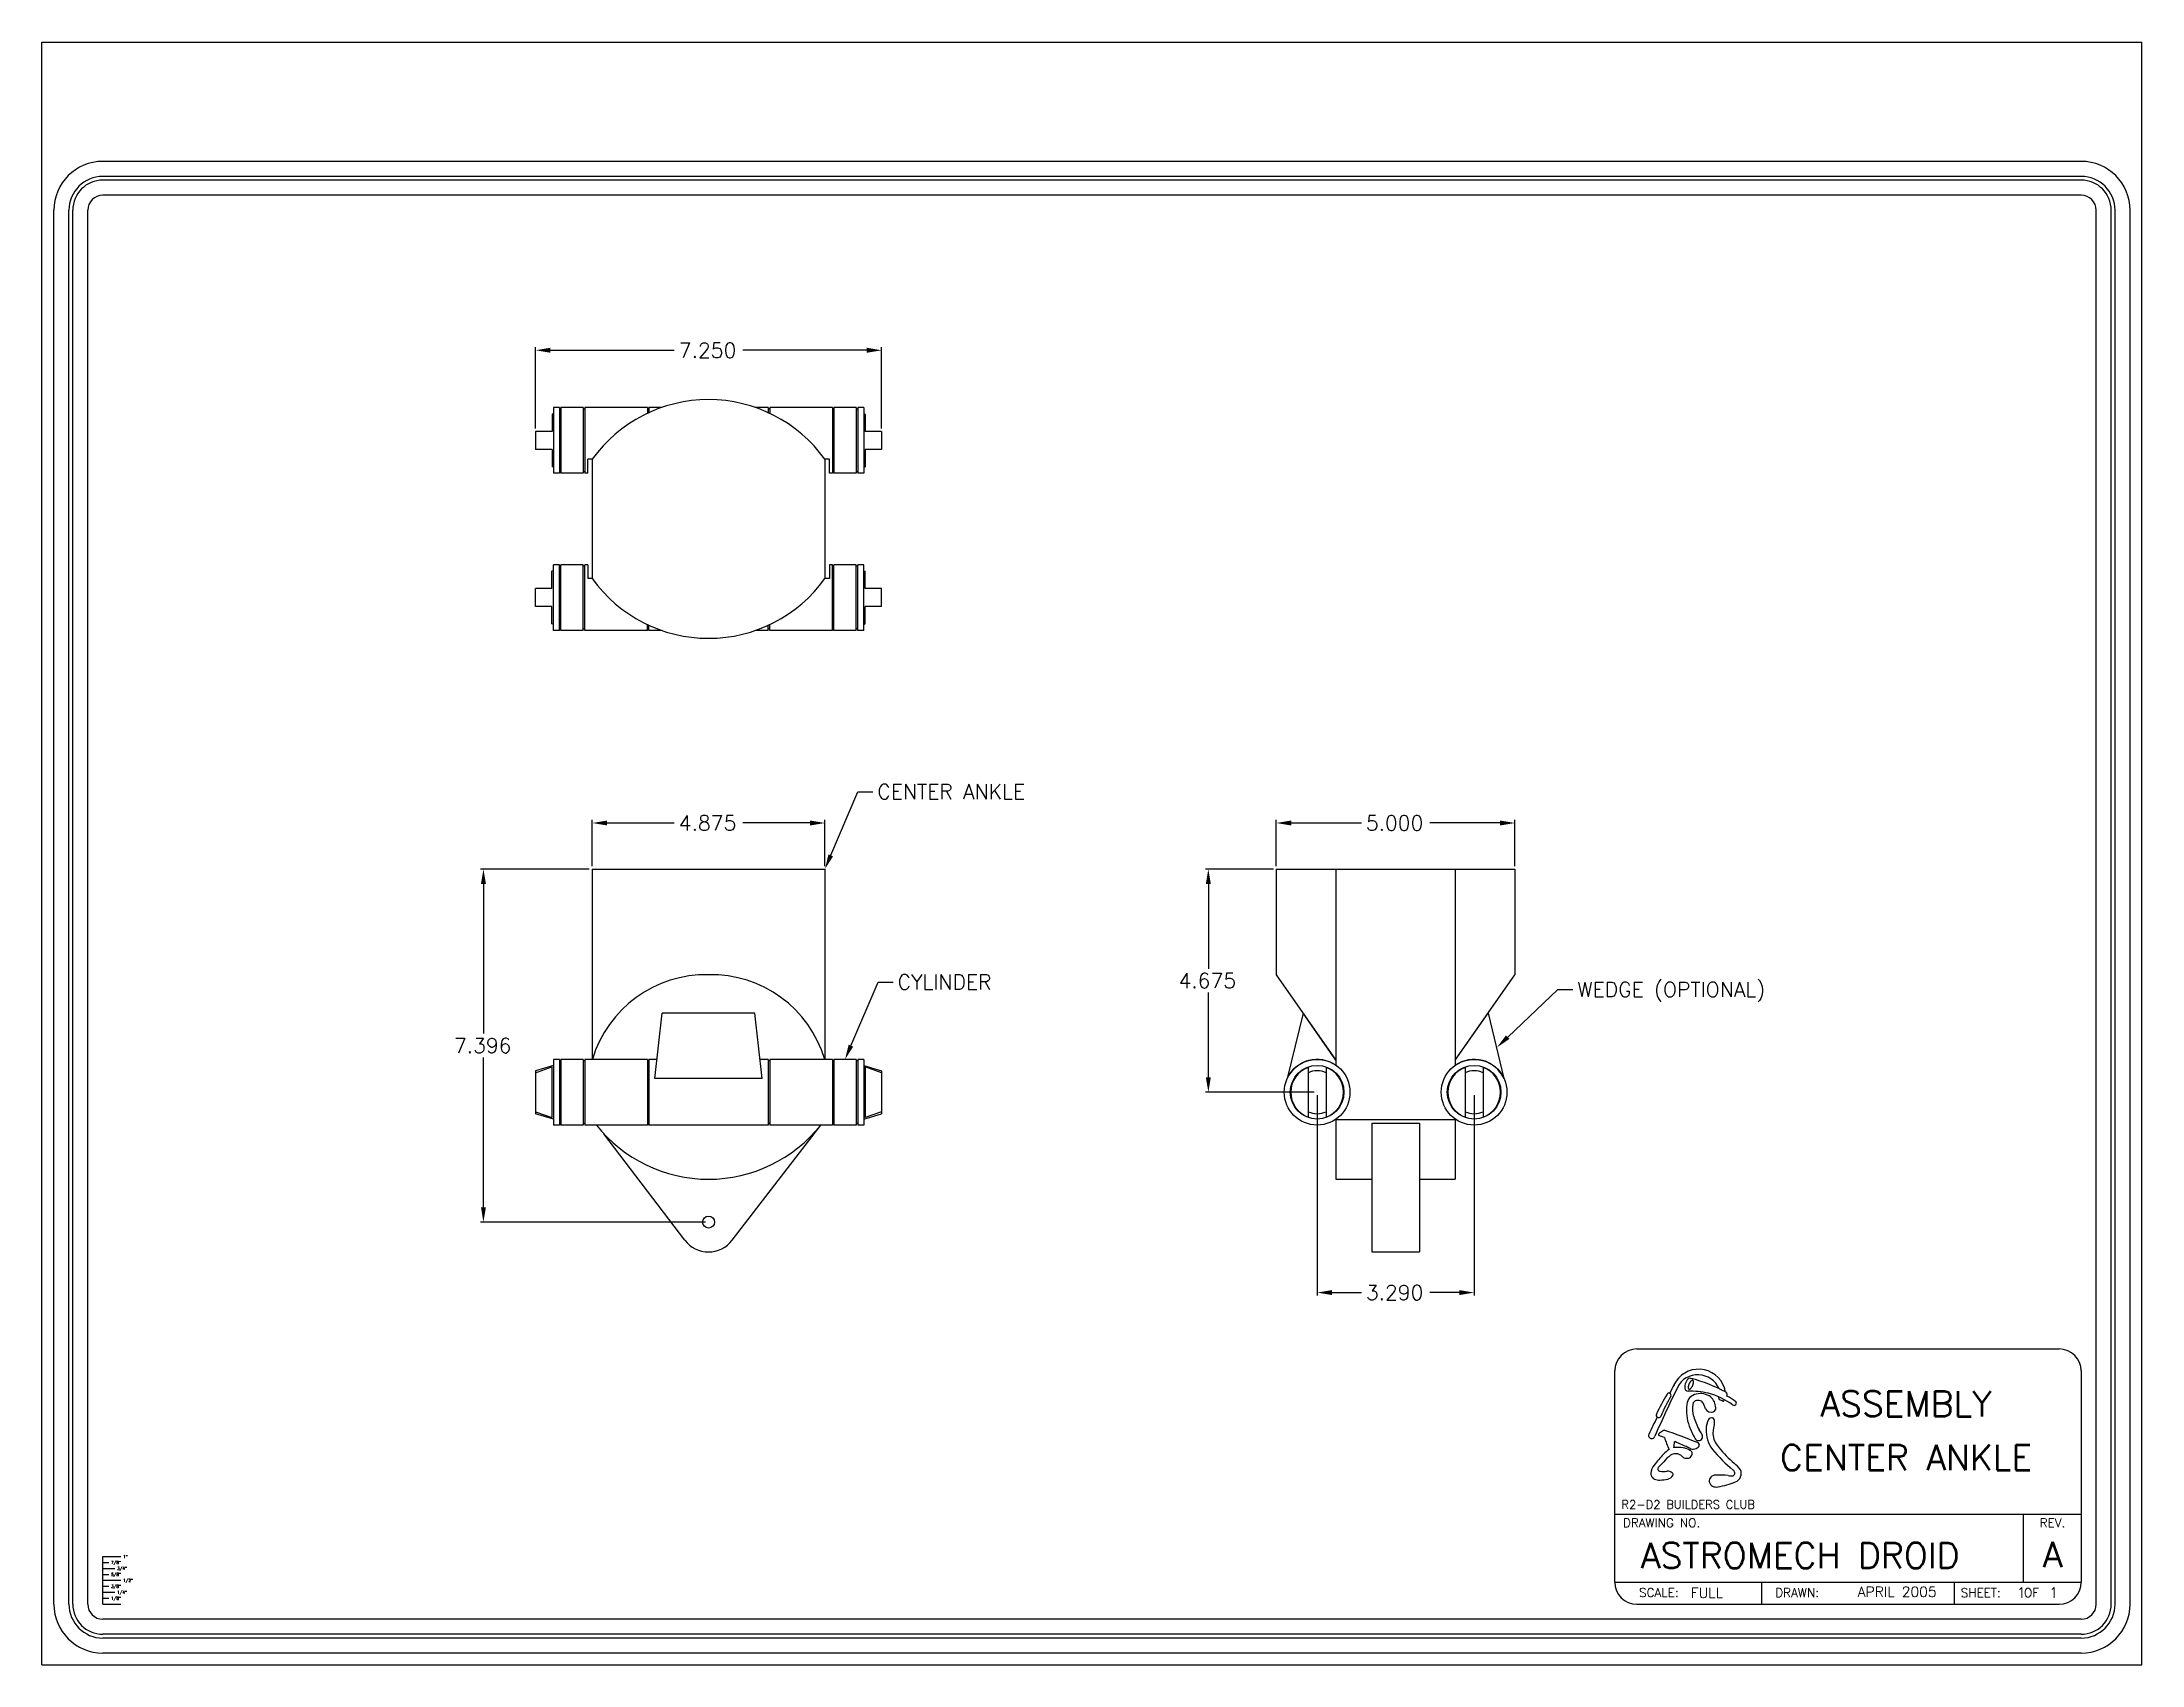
# Model space of a CAD drawing. Extents: x 0 to 44, y 0 to 34.
import ezdxf
from ezdxf.enums import TextEntityAlignment as Align

# ---------------------------------------------------------------- set-up
doc = ezdxf.new("R2010")
doc.units = 0
doc.layers.get('0').update_dxf_attribs({"linetype": 'CONTINUOUS'})
for name, color, linetype in [('ANKLE_-_CENTER', 7, 'CONTINUOUS'), ('ANKLE_-_CYLINDER', 7, 'CONTINUOUS'), ('ANKLE_-_WEDGE', 7, 'CONTINUOUS'), ('DIMENSIONS', 1, 'CONTINUOUS'), ('FORM', 5, 'CONTINUOUS')]:
    doc.layers.add(name, color=color, linetype=linetype)
doc.styles.get("Standard").update_dxf_attribs({"font": 'simplex.shx'})

msp = doc.modelspace()

# ---------------------------------------------------------------- linework, layer by layer
for p, q in [((0, 0), (0, 34)), ((0, 34), (44, 34)), ((44, 0), (44, 34)), ((1.274, 1.274), (1.274, 2.274)), ((1.274, 2.274), (1.649, 2.274)), ((1.274, 2.149), (1.399, 2.149)), ((1.274, 2.024), (1.524, 2.024)), ((1.274, 1.899), (1.399, 1.899)), ((1.274, 1.774), (1.649, 1.774)), ((1.274, 1.649), (1.399, 1.649)), ((1.274, 1.524), (1.524, 1.524)), ((1.274, 1.399), (1.399, 1.399)), ((1.274, 1.274), (1.649, 1.274)), ((0, 0), (44, 0))]:
    msp.add_line(p, q)
at = {"layer": 'ANKLE_-_CENTER'}
for p, q in [((11.529, 25.258), (11.529, 22.758)), ((16.404, 25.258), (16.404, 22.758)), ((11.529, 16.674), (16.404, 16.674)), ((11.529, 16.674), (11.529, 12.687)), ((16.404, 16.674), (16.404, 12.687)), ((25.862, 16.674), (30.862, 16.674)), ((25.862, 16.674), (25.862, 14.46)), ((27.112, 16.674), (27.112, 12.562)), ((29.612, 16.674), (29.612, 12.562)), ((30.862, 16.674), (30.862, 14.46)), ((25.862, 14.46), (27.112, 12.674)), ((29.612, 12.674), (30.862, 14.46)), ((13.469, 8.9), (11.773, 11.129)), ((14.462, 8.898), (16.317, 11.312)), ((27.112, 11.437), (27.112, 10.176)), ((27.112, 11.427), (29.612, 11.427)), ((27.862, 11.348), (27.862, 8.653)), ((27.862, 11.348), (28.862, 11.348)), ((28.862, 11.348), (28.862, 8.653)), ((29.612, 11.437), (29.612, 10.176)), ((27.112, 10.176), (27.862, 10.176)), ((28.862, 10.176), (29.612, 10.176)), ((27.862, 8.653), (28.862, 8.653))]:
    msp.add_line(p, q, dxfattribs=at)
msp.add_circle((13.966, 9.278), 0.125, dxfattribs=at)
for centre, radius, start, end in [((13.966, 23.508), 3, 35.6853, 144.3147), ((13.966, 24.508), 3, 215.6853, 324.3147), ((13.909, 11.981), 2.479, 88.6752, 163.4605), ((14.024, 11.981), 2.479, 16.5395, 91.3248), ((13.966, 13.176), 3, 218.4229, 321.5771), ((13.966, 9.278), 0.625, 217.2589, 322.4607)]:
    msp.add_arc(centre, radius, start, end, dxfattribs=at)
at = {"layer": 'ANKLE_-_CYLINDER'}
for p, q in [((10.717, 26.215), (10.686, 26.206)), ((10.686, 26.206), (10.686, 25.84)), ((10.842, 26.34), (10.717, 26.34)), ((10.717, 26.34), (10.717, 24.965)), ((10.842, 26.34), (10.842, 24.965)), ((10.873, 26.309), (10.842, 26.309)), ((11.342, 26.34), (10.873, 26.34)), ((10.873, 26.34), (10.873, 24.965)), ((11.342, 26.34), (11.342, 24.965)), ((11.373, 26.309), (11.342, 26.309)), ((12.686, 26.34), (11.373, 26.34)), ((11.373, 26.34), (11.373, 24.965)), ((12.686, 26.34), (12.686, 26.221)), ((12.717, 26.309), (12.686, 26.309)), ((12.978, 26.34), (12.717, 26.34)), ((12.717, 26.34), (12.717, 26.235)), ((15.217, 26.34), (14.955, 26.34)), ((15.217, 26.34), (15.217, 26.235)), ((15.248, 26.309), (15.217, 26.309)), ((16.561, 26.34), (15.248, 26.34)), ((15.248, 26.34), (15.248, 26.22)), ((16.561, 26.34), (16.561, 24.965)), ((16.592, 26.309), (16.561, 26.309)), ((17.061, 26.34), (16.592, 26.34)), ((16.592, 26.34), (16.592, 24.965)), ((17.061, 26.34), (17.061, 24.965)), ((17.092, 26.309), (17.061, 26.309)), ((17.217, 26.34), (17.092, 26.34)), ((17.092, 26.34), (17.092, 24.965)), ((17.217, 26.34), (17.217, 24.965)), ((17.217, 26.215), (17.248, 26.206)), ((17.248, 26.206), (17.248, 25.84)), ((10.342, 25.84), (10.342, 25.465)), ((10.686, 25.84), (10.342, 25.84)), ((17.592, 25.84), (17.248, 25.84)), ((17.592, 25.84), (17.592, 25.465)), ((10.686, 25.465), (10.342, 25.465)), ((10.686, 25.465), (10.686, 25.099)), ((10.717, 25.09), (10.686, 25.099)), ((11.436, 24.965), (11.436, 25.258)), ((11.529, 25.258), (11.436, 25.258)), ((16.498, 25.258), (16.404, 25.258)), ((16.498, 24.965), (16.498, 25.258)), ((17.217, 25.09), (17.248, 25.099)), ((17.248, 25.465), (17.248, 25.099)), ((17.592, 25.465), (17.248, 25.465)), ((10.842, 24.965), (10.717, 24.965)), ((10.873, 24.996), (10.842, 24.996)), ((11.342, 24.965), (10.873, 24.965)), ((11.373, 24.996), (11.342, 24.996)), ((11.436, 24.965), (11.373, 24.965)), ((16.561, 24.965), (16.498, 24.965)), ((16.592, 24.996), (16.561, 24.996)), ((17.061, 24.965), (16.592, 24.965)), ((17.092, 24.996), (17.061, 24.996)), ((17.217, 24.965), (17.092, 24.965)), ((10.716, 22.925), (10.685, 22.916)), ((10.685, 22.55), (10.685, 22.916)), ((10.841, 23.05), (10.716, 23.05)), ((10.716, 21.675), (10.716, 23.05)), ((10.841, 21.675), (10.841, 23.05)), ((10.872, 23.019), (10.841, 23.019)), ((11.341, 23.05), (10.872, 23.05)), ((10.872, 21.675), (10.872, 23.05)), ((11.341, 21.675), (11.341, 23.05)), ((11.372, 23.019), (11.341, 23.019)), ((11.435, 23.05), (11.372, 23.05)), ((11.372, 21.675), (11.372, 23.05)), ((11.435, 23.05), (11.435, 22.758)), ((16.56, 23.05), (16.497, 23.05)), ((16.497, 23.05), (16.497, 22.758)), ((16.56, 21.675), (16.56, 23.05)), ((16.591, 23.019), (16.56, 23.019)), ((17.06, 23.05), (16.591, 23.05)), ((16.591, 21.675), (16.591, 23.05)), ((17.06, 21.675), (17.06, 23.05)), ((17.091, 23.019), (17.06, 23.019)), ((17.216, 23.05), (17.091, 23.05)), ((17.091, 21.675), (17.091, 23.05)), ((17.216, 21.675), (17.216, 23.05)), ((17.216, 22.925), (17.247, 22.916)), ((17.247, 22.55), (17.247, 22.916)), ((10.341, 22.175), (10.341, 22.55)), ((10.685, 22.55), (10.341, 22.55)), ((11.529, 22.758), (11.435, 22.758)), ((16.497, 22.758), (16.404, 22.758)), ((17.591, 22.55), (17.247, 22.55)), ((17.591, 22.175), (17.591, 22.55)), ((10.685, 22.175), (10.341, 22.175)), ((10.685, 21.809), (10.685, 22.175)), ((17.247, 21.809), (17.247, 22.175)), ((17.591, 22.175), (17.247, 22.175)), ((10.716, 21.8), (10.685, 21.809)), ((10.841, 21.675), (10.716, 21.675)), ((10.872, 21.706), (10.841, 21.706)), ((11.341, 21.675), (10.872, 21.675)), ((11.372, 21.706), (11.341, 21.706)), ((12.685, 21.675), (11.372, 21.675)), ((12.685, 21.675), (12.685, 21.795)), ((12.716, 21.706), (12.685, 21.706)), ((12.716, 21.675), (12.716, 21.78)), ((12.978, 21.675), (12.716, 21.675)), ((15.216, 21.675), (14.955, 21.675)), ((15.216, 21.675), (15.216, 21.78)), ((15.247, 21.706), (15.216, 21.706)), ((15.247, 21.675), (15.247, 21.795)), ((16.56, 21.675), (15.247, 21.675)), ((16.591, 21.706), (16.56, 21.706)), ((17.06, 21.675), (16.591, 21.675)), ((17.091, 21.706), (17.06, 21.706)), ((17.216, 21.675), (17.091, 21.675)), ((17.216, 21.8), (17.247, 21.809)), ((10.716, 12.562), (10.341, 12.449)), ((10.341, 12.408), (10.685, 12.53)), ((10.341, 12.449), (10.341, 11.549)), ((10.685, 12.53), (10.685, 11.469)), ((10.841, 12.687), (10.716, 12.687)), ((10.716, 12.687), (10.716, 11.312)), ((10.841, 12.687), (10.841, 11.312)), ((10.872, 12.656), (10.841, 12.656)), ((11.341, 12.687), (10.872, 12.687)), ((10.872, 12.687), (10.872, 11.312)), ((11.341, 12.687), (11.341, 11.312)), ((11.372, 12.656), (11.341, 12.656)), ((12.685, 12.687), (11.372, 12.687)), ((11.372, 12.687), (11.372, 11.312)), ((12.685, 12.687), (12.685, 11.312)), ((12.716, 12.656), (12.685, 12.656)), ((12.887, 12.687), (12.716, 12.687)), ((12.716, 12.687), (12.716, 11.312)), ((15.216, 12.687), (15.046, 12.687)), ((15.216, 12.687), (15.216, 11.312)), ((15.247, 12.656), (15.216, 12.656)), ((16.56, 12.687), (15.247, 12.687)), ((15.247, 12.687), (15.247, 11.312)), ((16.56, 12.687), (16.56, 11.312)), ((16.591, 12.656), (16.56, 12.656)), ((17.06, 12.687), (16.591, 12.687)), ((16.591, 12.687), (16.591, 11.312)), ((17.06, 12.687), (17.06, 11.312)), ((17.091, 12.656), (17.06, 12.656)), ((17.216, 12.687), (17.091, 12.687)), ((17.091, 12.687), (17.091, 11.312)), ((17.216, 12.687), (17.216, 11.312)), ((17.216, 12.562), (17.591, 12.449)), ((17.247, 12.53), (17.247, 11.469)), ((17.591, 12.408), (17.247, 12.53)), ((17.591, 12.449), (17.591, 11.549)), ((26.53, 12.52), (26.53, 11.479)), ((26.905, 12.52), (26.905, 11.479)), ((29.82, 12.52), (29.82, 11.479)), ((30.195, 12.52), (30.195, 11.479)), ((10.341, 11.59), (10.685, 11.469)), ((10.716, 11.437), (10.341, 11.549)), ((17.216, 11.437), (17.591, 11.549)), ((17.591, 11.59), (17.247, 11.469)), ((10.841, 11.312), (10.716, 11.312)), ((10.872, 11.343), (10.841, 11.343)), ((11.341, 11.312), (10.872, 11.312)), ((11.372, 11.343), (11.341, 11.343)), ((12.685, 11.312), (11.372, 11.312)), ((12.716, 11.343), (12.685, 11.343)), ((15.216, 11.312), (12.716, 11.312)), ((15.247, 11.343), (15.216, 11.343)), ((16.56, 11.312), (15.247, 11.312)), ((16.591, 11.343), (16.56, 11.343)), ((17.06, 11.312), (16.591, 11.312)), ((17.091, 11.343), (17.06, 11.343)), ((17.216, 11.312), (17.091, 11.312))]:
    msp.add_line(p, q, dxfattribs=at)
for centre, radius in [((26.717, 11.999), 0.688), ((26.717, 11.999), 0.562), ((30.007, 11.999), 0.688), ((30.007, 11.999), 0.562)]:
    msp.add_circle(centre, radius, dxfattribs=at)
for centre, radius, start, end in [((26.717, 11.999), 0.553, 109.8121, 250.1879), ((26.717, 11.999), 0.45, 65.3757, 114.6243), ((26.717, 11.999), 0.553, 289.8121, 70.1879), ((30.007, 11.999), 0.553, 109.8121, 250.1879), ((30.007, 11.999), 0.45, 65.3757, 114.6243), ((30.007, 11.999), 0.553, 289.8121, 70.1879), ((26.717, 11.999), 0.45, 245.3757, 294.6243), ((30.007, 11.999), 0.45, 245.3757, 294.6243)]:
    msp.add_arc(centre, radius, start, end, dxfattribs=at)
at = {"layer": 'ANKLE_-_WEDGE'}
for p, q in [((12.841, 12.286), (12.997, 13.657)), ((14.935, 13.657), (12.997, 13.657)), ((15.091, 12.286), (14.935, 13.657)), ((26.424, 13.657), (26.092, 12.286)), ((27.112, 12.674), (26.424, 13.657)), ((29.612, 12.674), (30.3, 13.657)), ((30.3, 13.657), (30.632, 12.286)), ((27.112, 12.674), (27.112, 12.562)), ((29.612, 12.674), (29.612, 12.562)), ((15.091, 12.286), (12.841, 12.286))]:
    msp.add_line(p, q, dxfattribs=at)
for centre, start, end in [((26.717, 11.999), 54.9322, 155.38), ((30.007, 11.999), 24.62, 125.0678)]:
    msp.add_arc(centre, 0.688, start, end, dxfattribs=at)
at = {"layer": 'DIMENSIONS'}
for p, q in [((10.342, 25.903), (10.342, 27.605)), ((10.654, 27.542), (13.248, 27.542)), ((17.279, 27.542), (14.685, 27.542)), ((17.592, 25.903), (17.592, 27.605)), ((16.527, 16.962), (17.096, 18.295)), ((17.096, 18.295), (17.409, 18.295)), ((11.529, 16.737), (11.529, 17.702)), ((11.841, 17.639), (13.248, 17.639)), ((16.091, 17.639), (14.685, 17.639)), ((16.404, 16.737), (16.404, 17.702)), ((25.862, 16.737), (25.862, 17.702)), ((26.175, 17.639), (27.644, 17.639)), ((30.55, 17.639), (29.081, 17.639)), ((30.862, 16.737), (30.862, 17.702)), ((11.466, 16.674), (9.186, 16.674)), ((9.249, 16.362), (9.249, 13.226)), ((25.8, 16.674), (24.375, 16.674)), ((24.438, 16.362), (24.438, 14.587)), ((16.949, 12.974), (17.518, 14.308)), ((17.518, 14.308), (17.831, 14.308)), ((24.438, 12.312), (24.438, 14.087)), ((30.71, 13.153), (31.761, 14.151)), ((31.761, 14.151), (32.073, 14.151)), ((9.249, 9.591), (9.249, 12.726)), ((26.655, 11.999), (24.375, 11.999)), ((26.717, 11.937), (26.717, 7.739)), ((30.007, 11.937), (30.007, 7.739)), ((13.904, 9.278), (9.186, 9.278)), ((27.03, 7.802), (27.644, 7.802)), ((29.695, 7.802), (29.081, 7.802))]:
    msp.add_line(p, q, dxfattribs=at)
for points in [[(10.654, 27.595), (10.654, 27.49), (10.342, 27.542)], [(17.279, 27.595), (17.279, 27.49), (17.592, 27.542)], [(11.841, 17.691), (11.841, 17.587), (11.529, 17.639)], [(16.091, 17.691), (16.091, 17.587), (16.404, 17.639)], [(26.175, 17.691), (26.175, 17.587), (25.862, 17.639)], [(30.55, 17.691), (30.55, 17.587), (30.862, 17.639)], [(16.575, 16.941), (16.404, 16.674), (16.479, 16.982)], [(9.197, 16.362), (9.301, 16.362), (9.249, 16.674)], [(24.385, 16.362), (24.49, 16.362), (24.438, 16.674)], [(16.997, 12.954), (16.826, 12.687), (16.901, 12.995)], [(30.746, 13.115), (30.483, 12.937), (30.674, 13.19)], [(24.385, 12.312), (24.49, 12.312), (24.438, 11.999)], [(9.197, 9.591), (9.301, 9.591), (9.249, 9.278)], [(27.03, 7.854), (27.03, 7.75), (26.717, 7.802)], [(29.695, 7.854), (29.695, 7.75), (30.007, 7.802)]]:
    msp.add_solid(points, dxfattribs=at)
at = {"layer": 'FORM'}
for p, q in [((42.726, 31.5), (1.274, 31.5)), ((42.726, 31.185), (1.274, 31.185)), ((42.726, 31.106), (1.274, 31.106)), ((0.25, 1.274), (0.25, 30.476)), ((0.565, 1.274), (0.565, 30.476)), ((0.644, 1.274), (0.644, 30.476)), ((0.959, 1.274), (0.959, 30.476)), ((42.726, 30.791), (1.274, 30.791)), ((43.041, 1.274), (43.041, 30.476)), ((43.356, 1.274), (43.356, 30.476)), ((43.435, 1.274), (43.435, 30.476)), ((43.75, 1.274), (43.75, 30.476)), ((42.726, 0.959), (1.274, 0.959)), ((42.726, 0.644), (1.274, 0.644)), ((42.726, 0.565), (1.274, 0.565)), ((42.726, 0.25), (1.274, 0.25))]:
    msp.add_line(p, q, dxfattribs=at)
at = {"layer": 'FORM', "linetype": 'CONTINUOUS'}
for p, q in [((33.416, 6.62), (42.265, 6.62)), ((32.955, 1.735), (32.955, 6.159)), ((42.726, 6.159), (42.726, 1.735)), ((32.955, 3.163), (42.726, 3.163)), ((41.508, 3.163), (41.508, 1.735)), ((32.955, 1.735), (42.726, 1.735)), ((36.026, 1.735), (36.026, 1.274)), ((40.065, 1.729), (40.065, 1.268)), ((33.416, 1.274), (42.265, 1.274))]:
    msp.add_line(p, q, dxfattribs=at)
at = {"layer": 'FORM', "color": 1}
msp.add_polyline3d([(34.588, 5.963, 0), (34.586, 5.964, 0), (34.584, 5.965, 0), (34.582, 5.965, 0), (34.58, 5.965, 0), (34.578, 5.965, 0), (34.575, 5.964, 0), (34.573, 5.964, 0), (34.571, 5.963, 0), (34.568, 5.962, 0), (34.566, 5.96, 0), (34.563, 5.959, 0), (34.56, 5.957, 0), (34.558, 5.955, 0), (34.555, 5.953, 0), (34.552, 5.951, 0), (34.55, 5.948, 0), (34.547, 5.946, 0), (34.544, 5.943, 0), (34.541, 5.94, 0), (34.539, 5.936, 0), (34.536, 5.933, 0), (34.533, 5.929, 0), (34.531, 5.926, 0), (34.528, 5.922, 0), (34.526, 5.918, 0), (34.523, 5.914, 0), (34.521, 5.91, 0), (34.519, 5.906, 0), (34.516, 5.901, 0), (34.514, 5.897, 0), (34.512, 5.893, 0), (34.51, 5.888, 0), (34.508, 5.884, 0), (34.506, 5.879, 0), (34.504, 5.874, 0), (34.503, 5.87, 0), (34.501, 5.865, 0), (34.5, 5.861, 0), (34.498, 5.856, 0), (34.497, 5.852, 0), (34.496, 5.847, 0), (34.495, 5.843, 0), (34.495, 5.838, 0), (34.494, 5.834, 0), (34.493, 5.83, 0), (34.493, 5.826, 0), (34.493, 5.822, 0), (34.492, 5.818, 0), (34.492, 5.814, 0), (34.492, 5.811, 0), (34.493, 5.807, 0), (34.493, 5.804, 0), (34.494, 5.801, 0), (34.494, 5.798, 0), (34.495, 5.795, 0), (34.496, 5.793, 0), (34.497, 5.79, 0), (34.498, 5.788, 0), (34.499, 5.786, 0), (34.501, 5.784, 0), (34.502, 5.783, 0), (34.504, 5.781, 0), (34.506, 5.78, 0), (34.507, 5.779, 0), (34.509, 5.779, 0), (34.511, 5.778, 0), (34.513, 5.778, 0), (34.516, 5.778, 0), (34.518, 5.778, 0), (34.52, 5.779, 0), (34.523, 5.779, 0), (34.525, 5.78, 0), (34.527, 5.781, 0), (34.53, 5.782, 0), (34.533, 5.784, 0), (34.535, 5.786, 0), (34.538, 5.788, 0), (34.541, 5.79, 0), (34.543, 5.792, 0), (34.546, 5.795, 0), (34.549, 5.797, 0), (34.551, 5.8, 0), (34.554, 5.803, 0), (34.557, 5.806, 0), (34.559, 5.81, 0), (34.562, 5.813, 0), (34.565, 5.817, 0), (34.567, 5.821, 0), (34.57, 5.825, 0), (34.572, 5.829, 0), (34.575, 5.833, 0), (34.577, 5.837, 0), (34.579, 5.841, 0), (34.581, 5.846, 0), (34.584, 5.85, 0), (34.586, 5.855, 0), (34.588, 5.859, 0), (34.589, 5.864, 0), (34.591, 5.868, 0), (34.593, 5.873, 0), (34.594, 5.878, 0), (34.596, 5.882, 0), (34.597, 5.887, 0), (34.598, 5.891, 0), (34.599, 5.896, 0), (34.6, 5.9, 0), (34.601, 5.904, 0), (34.602, 5.909, 0), (34.602, 5.913, 0), (34.603, 5.917, 0), (34.603, 5.921, 0), (34.603, 5.925, 0), (34.603, 5.928, 0), (34.603, 5.932, 0), (34.603, 5.935, 0), (34.602, 5.939, 0), (34.602, 5.942, 0), (34.601, 5.945, 0), (34.6, 5.947, 0), (34.6, 5.95, 0), (34.599, 5.952, 0), (34.597, 5.955, 0), (34.596, 5.957, 0), (34.595, 5.958, 0), (34.593, 5.96, 0), (34.592, 5.961, 0), (34.59, 5.963, 0), (34.588, 5.963, 0)], dxfattribs=at)
at = {"layer": 'FORM'}
for centre, radius, start, end in [((1.274, 30.476), 1.024, 90, 180), ((42.726, 30.476), 1.024, 0, 90), ((1.274, 30.476), 0.709, 90, 180), ((1.274, 30.476), 0.63, 90, 180), ((42.726, 30.476), 0.709, 0, 90), ((42.726, 30.476), 0.63, 0, 90), ((1.274, 30.476), 0.315, 90, 180), ((42.726, 30.476), 0.315, 0, 90), ((1.274, 1.274), 1.024, 180, 270), ((1.274, 1.274), 0.709, 180, 270), ((1.274, 1.274), 0.63, 180, 270), ((1.274, 1.274), 0.315, 180, 270), ((42.726, 1.274), 1.024, 270, 0), ((42.726, 1.274), 0.709, 270, 0), ((42.726, 1.274), 0.63, 270, 0), ((42.726, 1.274), 0.315, 270, 0)]:
    msp.add_arc(centre, radius, start, end, dxfattribs=at)
at = {"layer": 'FORM', "linetype": 'CONTINUOUS'}
for centre, start, end in [((33.416, 6.159), 90, 180), ((42.265, 6.159), 360, 90), ((33.416, 1.735), 180, 270), ((42.265, 1.735), 270, 0)]:
    msp.add_arc(centre, 0.461, start, end, dxfattribs=at)
at = {"layer": 'FORM', "color": 7}
for centre, radius, start, end in [((34.709, 5.626), 0.57, 18.2326, 154.6361), ((53.368, -3.673), 21.326, 153.5831, 156.6069), ((50.288, -2.564), 18.17, 152.341, 152.9694), ((34.678, 5.629), 0.45, 85.4854, 155.5007), ((34.698, 5.595), 0.483, 23.4687, 88.1516), ((34.88, 5.685), 0.389, 5.638, 17.7915), ((35.41, 5.331), 0.955, 172.3003, 200.1263), ((34.701, 5.441), 0.238, 99.8697, 175.5952), ((35.146, 5.377), 0.566, 171.5259, 197.4947), ((34.684, 5.445), 0.0983, 100.0375, 170.9848), ((34.744, 5.312), 0.374, 54.1043, 102.9674), ((34.686, 5.304), 0.239, 68.785, 94.7421), ((34.653, 5.395), 0.178, 20.1831, 47.8338), ((34.351, 5.238), 0.517, 14.2811, 24.9473), ((34.976, 5.438), 0.143, 210.2865, 287.2592), ((34.765, 5.385), 0.303, 0.8907, 49.1139), ((34.988, 5.376), 0.0806, 291.9673, 10.2011), ((35.144, 5.582), 0.0146, 157.3748, 243.1832), ((34.903, 5.703), 0.255, 333.247, 339.1268), ((35.483, 6.207), 0.725, 241.5397, 249.3399), ((35.23, 5.536), 0.00803, 246.7424, 343.5507), ((34.88, 5.685), 0.389, 336.9972, 341.1119), ((50.491, -3.156), 18.625, 153.3711, 154.604), ((33.886, 4.825), 0.0188, 120.5491, 251.4839), ((34.236, 4.481), 0.508, 124.2548, 135.0129), ((33.989, 4.862), 0.0556, 76.4452, 134.3635), ((27.873, -12.493), 18.456, 68.3272, 70.6061), ((36.093, 5.598), 1.688, 200.6463, 210.0465), ((35.799, 5.534), 1.236, 195.3231, 209.2908), ((33.768, 4.29), 1.148, 28.4319, 33.8655), ((35.492, 4.9), 0.624, 175.9752, 218.045), ((35.228, 4.963), 0.359, 149.9608, 183.0164), ((34.977, 5.11), 0.0679, 69.7642, 151.8988), ((34.969, 5.106), 0.0753, 357.6694, 65.2511), ((35.602, 4.852), 0.592, 162.8186, 185.355), ((34.792, 5.091), 0.253, 345.3619, 2.6057), ((33.729, 4.81), 0.0672, 161.1287, 346.893), ((37.148, 1.501), 4.309, 137.4564, 141.4055), ((31.36, -2.203), 7.449, 69.2866, 70.2231), ((34.351, 4.087), 0.5, 121.505, 139.0958), ((36.267, 5.482), 2.383, 197.5192, 203.9815), ((34.224, 4.253), 0.172, 90, 125.5975), ((33.485, 4.721), 0.724, 346.5241, 356.715), ((34.28, 3.885), 0.674, 81.0168, 97.6796), ((31.36, -2.203), 7.449, 64.8574, 67.5151), ((34.243, 4.325), 0.102, 63.4627, 100.742), ((34.251, 4.271), 0.15, 50.0038, 75.5417), ((34.323, 4.152), 0.403, 58.748, 81.1062), ((34.592, 4.676), 0.152, 243.4858, 285.1066), ((34.507, 4.431), 0.0703, 329.1857, 69.5272), ((34.71, 4.784), 0.0846, 201.5645, 38.0941), ((34.615, 4.655), 0.127, 277.7873, 324.4296), ((34.676, 4.61), 0.0501, 325.5245, 75.3405), ((37.473, 6.561), 3.209, 219.6028, 230.5002), ((35.536, 4.912), 0.536, 192.3535, 222.302), ((37.382, 6.4), 2.906, 219.5063, 228.4276), ((34.025, 3.988), 0.317, 140.5469, 175.5193), ((33.799, 4.011), 0.091, 178.8843, 204.47), ((33.827, 3.998), 0.113, 192.6455, 248.2224), ((33.895, 4.108), 0.0418, 124.2549, 201.2233), ((33.906, 4.113), 0.0547, 201.8253, 267.1645), ((35.428, 2.785), 2.066, 134.541, 138.9147), ((33.975, 4.545), 0.491, 261.666, 278.334), ((34.642, 3.697), 0.868, 126.6804, 139.7871), ((34.051, 3.88), 0.179, 52.9907, 91.7489), ((34.022, 4.074), 0.183, 283.5752, 324.5897), ((34.126, 3.987), 0.0487, 337.1416, 47.565), ((34.52, 4.537), 0.23, 221.1819, 237.6838), ((34.46, 4.516), 0.184, 250.0839, 281.7545), ((34.486, 4.42), 0.0851, 277.7057, 342.6988), ((35.057, 3.851), 0.125, 88.4325, 186.6263), ((35.163, 2.854), 1.126, 81.4266, 95.2081), ((35.396, 4.265), 0.304, 257.5181, 277.231), ((35.372, 4.007), 0.0986, 12.0254, 52.1436), ((35.413, 4.015), 0.0561, 292.2603, 12.8674), ((35.14, 3.799), 0.53, 32.9711, 53.7284), ((35.427, 4.006), 0.177, 287.7475, 27.3521), ((33.876, 4.091), 0.218, 245.4026, 275.4098), ((33.872, 4.705), 0.832, 271.6993, 283.3954), ((35.077, 3.877), 0.149, 195.7266, 285.3807), ((34.901, 5.194), 1.476, 278.3733, 293.1521)]:
    msp.add_arc(centre, radius, start, end, dxfattribs=at)
at = {"layer": 'FORM', "color": 5}
for centre, radius, start, end in [((34.699, 5.819), 0.277, 145.6086, 184.3667), ((34.486, 5.802), 0.0631, 183.998, 273.3138), ((34.529, 5.938), 0.0687, 75.2447, 147.693), ((34.477, 3.568), 2.171, 78.393, 89.648), ((33.71, 2.794), 3.318, 61.6372, 75.392), ((37.446, 3.583), 3.987, 148.4149, 155.1985), ((38.218, 3.311), 4.702, 150.4088, 156.2074), ((34.089, 5.651), 0.0441, 335.3232, 152.6722), ((34.452, 4.07), 1.688, 54.9325, 74.1529), ((35.223, 5.658), 0.0839, 342.6983, 41.6728), ((34.899, 4.763), 0.959, 52.7669, 65.0636), ((35.454, 5.487), 0.0471, 227.6203, 57.4121), ((33.871, 5.232), 0.0503, 152.1811, 330.991)]:
    msp.add_arc(centre, radius, start, end, dxfattribs=at)

# ---------------------------------------------------------------- texts
for s, p in [('1"', (1.698, 2.241)), ('7/8"', (1.448, 2.116)), ('5/8"', (1.448, 1.866)), ('3/4"', (1.573, 1.991)), ('1/2"', (1.698, 1.741)), ('3/8"', (1.448, 1.616)), ('1/8"', (1.448, 1.366)), ('1/4"', (1.573, 1.491))]:
    msp.add_text(s, height=0.0625).set_placement(p)
at = {"layer": 'DIMENSIONS'}
for s, p in [('7.250', (13.342, 27.386)), ('CENTER ANKLE', (17.503, 18.139)), ('4.875', (13.341, 17.483)), ('5.000', (27.737, 17.483)), ('CYLINDER', (17.925, 14.151)), ('4.675', (23.813, 14.181)), ('WEDGE (OPTIONAL)', (32.167, 13.995)), ('7.396', (8.631, 12.82)), ('3.290', (27.737, 7.646))]:
    msp.add_text(s, height=0.3125, dxfattribs=at).set_placement(p)
at = {"layer": 'FORM'}
for s, height, p in [('ASSEMBLY', 0.5334, (39.057, 5.206)), ('CENTER ANKLE', 0.53344, (39.057, 4.078))]:
    msp.add_text(s, height=height, dxfattribs=at).set_placement(p, align=Align.CENTER)
at = {"layer": 'FORM', "color": 7}
msp.add_text('R2-D2 BUILDERS CLUB', height=0.17641, dxfattribs=at).set_placement((33.094, 3.274))
at = {"layer": 'FORM', "linetype": 'CONTINUOUS'}
for s, height, p in [('DRAWING NO.', 0.18436, (33.124, 2.887)), ('SCALE:', 0.1844, (33.461, 1.425)), ('DRAWN:', 0.1844, (36.315, 1.424)), ('SHEET:   OF', 0.18436, (40.203, 1.422))]:
    msp.add_text(s, height=height, dxfattribs=at).set_placement(p)
msp.add_text('REV.', height=0.1844, dxfattribs=at).set_placement((42.123, 2.887), align=Align.CENTER)
at = {"layer": 'FORM'}
for s, height, p in [('ASTROMECH DROID', 0.53344, (33.499, 2.027)), ('A', 0.533, (41.922, 2.048)), ('FULL', 0.2134, (34.545, 1.404)), ('1   1', 0.2134, (41.381, 1.41))]:
    msp.add_text(s, height=height, dxfattribs=at).set_placement(p)
msp.add_text('APRIL 2005', height=0.2134, dxfattribs=at).set_placement((39.697, 1.427), align=Align.RIGHT)

doc.saveas('drawing.dxf')
